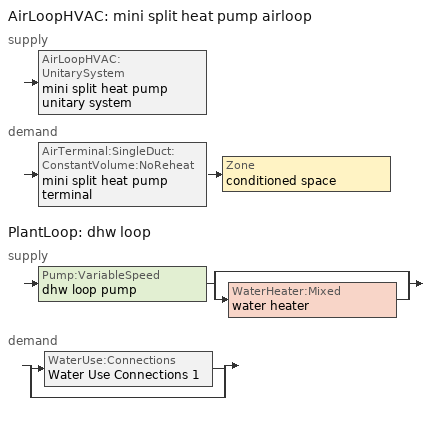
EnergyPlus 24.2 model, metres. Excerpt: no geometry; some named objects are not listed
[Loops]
AirLoopHVAC 'mini split heat pump airloop'
 supply: AirLoopHVAC:UnitarySystem 'mini split heat pump unitary system'
 demand: AirTerminal:SingleDuct:ConstantVolume:NoReheat 'mini split heat pump terminal' > Zone 'conditioned space'
PlantLoop 'dhw loop'
 supply: Pump:VariableSpeed 'dhw loop pump' > split
  | bypass
  | WaterHeater:Mixed 'water heater'
 demand: split
  | WaterUse:Connections 'Water Use Connections 1'
  | bypass
[ZoneControl:Thermostat]
conditioned space Thermostat: Zone or ZoneList=conditioned space; Control Type Schedule=conditioned space Thermostat Schedule; Control 1=conditioned space temperature setpoint; Temperature Difference Between Cutout And Setpoint {deltaC}=0
[ThermostatSetpoint:DualSetpoint]
conditioned space temperature setpoint: Heating Setpoint Temperature Schedule=heating setpoint; Cooling Setpoint Temperature Schedule=cooling setpoint
[AirLoopHVAC:UnitarySystem] Control Type=Load; Controlling Zone or Thermostat Location=conditioned space; Dehumidification Control Type=None; Availability Schedule=Always On Discrete; Fan Placement=BlowThrough; DX Heating Coil Sizing Ratio=1; Use DOAS DX Cooling Coil=No; Minimum Supply Air Temperature {C}=2; Latent Load Control=SensibleOnlyLoadControl; Heating Supply Air Flow Rate Method=SupplyAirFlowRate; No Load Supply Air Flow Rate Method=SupplyAirFlowRate; No Load Supply Air Flow Rate {m3/s}=0; No Load Supply Air Flow Rate Control Set To Low Speed=Yes; Maximum Supply Air Temperature {C}=48.8889; Maximum Outdoor Dry-Bulb Temperature for Supplemental Heater Operation {C}=21; Ancillary On-Cycle Electric Power {W}=0; Ancillary Off-Cycle Electric Power {W}=0
Name | Supply Fan | Supply Air Fan Operating Mode Schedule | Heating Coil | Cooling Supply Air Flow Rate Method | Heating Supply Air Flow Rate {m3/s} | Cooling Coil | Cooling Supply Air Flow Rate {m3/s} | Design Specification Multispeed Object
unit heater unitary system | unit heater supply fan | unit heater auto fan schedule | unit heater htg coil | None | 0.0939175
mini split heat pump unitary system | mini split heat pump supply fan | mini split heat pump auto fan schedule | mini split heat pump htg coil | SupplyAirFlowRate | 0.300631 | mini split heat pump clg coil | 0.300631 | Unitary System Performance Multispeed 1
[Fan:SystemModel] Availability Schedule=Always On Discrete; Speed Control Method=Discrete; Electric Power Minimum Flow Rate Fraction=0.2; Design Pressure Rise {Pa}=500; Motor Efficiency=1; Motor In Air Stream Fraction=1; Design Electric Power Consumption {W}=Autosize; Design Power Sizing Method=PowerPerFlow; Electric Power Per Unit Flow Rate Per Unit Pressure {W/((m3/s)-Pa)}=1.66667; Fan Total Efficiency=0.7; Motor Loss Radiative Fraction=0
Name | Design Maximum Air Flow Rate {m3/s} | Electric Power Per Unit Flow Rate {W/(m3/s)} | Number of Speeds | Speed Flow Fraction 1 | Speed Electric Power Fraction 1 | Speed Flow Fraction 2 | Speed Electric Power Fraction 2 | Speed Flow Fraction 3 | Speed Electric Power Fraction 3 | Speed Flow Fraction 4 | Speed Electric Power Fraction 4
unit heater supply fan | 0.0939175 | 1e-06 | 1 | 1 | 1
mini split heat pump supply fan | 0.370235 | 148.322 | 4 | 0.20706 | 0.00888 | 0.252 | 0.016 | 0.812 | 0.53539 | 1 | 1
[Coil:Heating:Fuel]
unit heater htg coil: Availability Schedule=Always On Discrete; Fuel Type=Propane; Burner Efficiency=0.3; Nominal Capacity {W}=2000; On Cycle Parasitic Electric Load {W}=0; Off Cycle Parasitic Fuel Load {W}=0
[ZoneHVAC:Baseboard:Convective:Electric]
electric baseboard: Availability Schedule=Always On Discrete; Heating Design Capacity {W}=12352.4; Efficiency=1
[AirTerminal:SingleDuct:ConstantVolume:NoReheat]
mini split heat pump terminal: Availability Schedule=Always On Discrete; Maximum Air Flow Rate {m3/s}=0.300631
[Zone equipment]
conditioned space: unit heater unitary system, electric baseboard, mini split heat pump terminal
[AirLoopHVAC]
mini split heat pump airloop: Design Supply Air Flow Rate {m3/s}=0.300631; Design Return Air Flow Fraction of Supply Air Flow=1
[Sizing:System]
mini split heat pump airloop: Type of Load to Size On=Sensible; Design Outdoor Air Flow Rate {m3/s}=Autosize; Central Heating Maximum System Air Flow Ratio=0.3; Preheat Design Temperature {C}=7; Preheat Design Humidity Ratio {kgWater/kgDryAir}=0.008; Precool Design Temperature {C}=12.8; Precool Design Humidity Ratio {kgWater/kgDryAir}=0.008; Central Cooling Design Supply Air Temperature {C}=12.8; Central Heating Design Supply Air Temperature {C}=16.7; Type of Zone Sum to Use=NonCoincident; 100% Outdoor Air in Cooling=Yes; 100% Outdoor Air in Heating=Yes; Central Cooling Design Supply Air Humidity Ratio {kgWater/kgDryAir}=0.0085; Central Heating Design Supply Air Humidity Ratio {kgWater/kgDryAir}=0.008; Cooling Supply Air Flow Rate Method=DesignDay; Cooling Supply Air Flow Rate {m3/s}=0; Cooling Supply Air Flow Rate Per Floor Area {m3/s-m2}=0.00996765; Cooling Fraction of Autosized Cooling Supply Air Flow Rate=1; Cooling Supply Air Flow Rate Per Unit Cooling Capacity {m3/s-W}=3.94755e-05; Heating Supply Air Flow Rate Method=DesignDay; Heating Supply Air Flow Rate {m3/s}=0; Heating Supply Air Flow Rate Per Floor Area {m3/s-m2}=0.00996765; Heating Fraction of Autosized Heating Supply Air Flow Rate=1; Heating Fraction of Autosized Cooling Supply Air Flow Rate=1; Heating Supply Air Flow Rate Per Unit Heating Capacity {m3/s-W}=3.15882e-05; System Outdoor Air Method=ZoneSum; Zone Maximum Outdoor Air Fraction=1; Cooling Design Capacity Method=CoolingDesignCapacity; Cooling Design Capacity {W}=Autosize; Cooling Design Capacity Per Floor Area {W/m2}=234.7; Fraction of Autosized Cooling Design Capacity=1; Heating Design Capacity Method=HeatingDesignCapacity; Heating Design Capacity {W}=Autosize; Heating Design Capacity Per Floor Area {W/m2}=157; Fraction of Autosized Heating Design Capacity=1; Central Cooling Capacity Control Method=OnOff; Occupant Diversity=Autosize
[AvailabilityManager:Scheduled]
mini split heat pump airloop Availability Manager: Schedule=Always On Discrete
[Coil:Heating:DX:MultiSpeed]
mini split heat pump htg coil: Availability Schedule=Always On Discrete; Minimum Outdoor Dry-Bulb Temperature for Compressor Operation {C}=-28.8889; Crankcase Heater Capacity {W}=50; Maximum Outdoor Dry-Bulb Temperature for Crankcase Heater Operation {C}=10; Defrost Energy Input Ratio Function of Temperature Curve=Defrosteir; Maximum Outdoor Dry-Bulb Temperature for Defrost Operation {C}=4.44444; Defrost Strategy=ReverseCycle; Defrost Control=Timed; Defrost Time Period Fraction=0.058333; Resistive Defrost Heater Capacity {W}=AutoSize; Apply Part Load Fraction to Speeds Greater than 1=No; Fuel Type=Electricity; Region number for Calculating HSPF=4; Number of Speeds=2; Speed Gross Rated Heating Capacity 1 {W}=1737.06; Speed Gross Rated Heating COP 1 {W/W}=3.44505; Speed Rated Air Flow Rate 1 {m3/s}=0.0932899; Speed Rated Supply Air Fan Power Per Volume Flow Rate 2017 1 {W/(m3/s)}=773.3; Speed Rated Supply Air Fan Power Per Volume Flow Rate 2023 1 {W/(m3/s)}=934.4; Speed Heating Capacity Function of Temperature Curve Name 1=Heat-CAP-fT1; Speed Heating Capacity Function of Flow Fraction Curve Name 1=Heat-CAP-fFF1; Speed Energy Input Ratio Function of Temperature Curve Name 1=Heat-EIR-fT1; Speed Energy Input Ratio Function of Flow Fraction Curve Name 1=Heat-EIR-fFF1; Speed Part Load Fraction Correlation Curve Name 1=Heat-PLF-fPLR1; Speed Rated Waste Heat Fraction of Power Input 1=0.2; Speed Waste Heat Function of Temperature Curve Name 1=ConstantBiquadratic 1; Speed Gross Rated Heating Capacity 2 {W}=6841.64; Speed Gross Rated Heating COP 2 {W/W}=2.26313; Speed Rated Air Flow Rate 2 {m3/s}=0.370196; Speed Rated Supply Air Fan Power Per Volume Flow Rate 2017 2 {W/(m3/s)}=773.3; Speed Rated Supply Air Fan Power Per Volume Flow Rate 2023 2 {W/(m3/s)}=934.4; Speed Heating Capacity Function of Temperature Curve Name 2=Heat-CAP-fT2; Speed Heating Capacity Function of Flow Fraction Curve Name 2=Heat-CAP-fFF2; Speed Energy Input Ratio Function of Temperature Curve Name 2=Heat-EIR-fT2; Speed Energy Input Ratio Function of Flow Fraction Curve Name 2=Heat-EIR-fFF2; Speed Part Load Fraction Correlation Curve Name 2=Heat-PLF-fPLR2; Speed Rated Waste Heat Fraction of Power Input 2=0.2; Speed Waste Heat Function of Temperature Curve Name 2=ConstantBiquadratic 1
[Coil:Cooling:DX:MultiSpeed]
mini split heat pump clg coil: Availability Schedule=Always On Discrete; Condenser Type=AirCooled; Minimum Outdoor Dry-Bulb Temperature for Compressor Operation {C}=-25; Apply Part Load Fraction to Speeds Greater than 1=No; Apply Latent Degradation to Speeds Greater than 1=No; Crankcase Heater Capacity {W}=50; Maximum Outdoor Dry-Bulb Temperature for Crankcase Heater Operation {C}=10; Basin Heater Capacity {W/K}=0; Basin Heater Setpoint Temperature {C}=2; Fuel Type=Electricity; Number of Speeds=2; Speed Gross Rated Total Cooling Capacity 1 {W}=1428.48; Speed Gross Rated Sensible Heat Ratio 1=0.806404; Speed Gross Rated Cooling COP 1 {W/W}=2.66132; Speed Rated Air Flow Rate 1 {m3/s}=0.0766521; Speed Rated Evaporator Fan Power Per Volume Flow Rate 2017 1 {W/(m3/s)}=773.3; Speed Rated Evaporator Fan Power Per Volume Flow Rate 2023 1 {W/(m3/s)}=934.4; Speed Total Cooling Capacity Function of Temperature Curve Name 1=Cool-CAP-fT1; Speed Total Cooling Capacity Function of Flow Fraction Curve Name 1=Cool-CAP-fFF1; Speed Energy Input Ratio Function of Temperature Curve Name 1=Cool-EIR-fT1; Speed Energy Input Ratio Function of Flow Fraction Curve Name 1=Cool-EIR-fFF1; Speed Part Load Fraction Correlation Curve Name 1=Cool-PLF-fPLR1; Speed Nominal Time for Condensate Removal to Begin 1 {s}=1000; Speed Ratio of Initial Moisture Evaporation Rate and Steady State Latent Capacity 1=1.5; Speed Maximum Cycling Rate 1 {cycles/hr}=3; Speed Latent Capacity Time Constant 1 {s}=45; Speed Rated Waste Heat Fraction of Power Input 1=0.2; Speed Waste Heat Function of Temperature Curve Name 1=ConstantBiquadratic; Speed Evaporative Condenser Effectiveness 1=0.9; Speed Evaporative Condenser Air Flow Rate 1 {m3/s}=AutoSize; Speed Rated Evaporative Condenser Pump Power Consumption 1 {W}=AutoSize; Speed Gross Rated Total Cooling Capacity 2 {W}=5629.4; Speed Gross Rated Sensible Heat Ratio 2=0.759942; Speed Gross Rated Cooling COP 2 {W/W}=2.2379; Speed Rated Air Flow Rate 2 {m3/s}=0.300599; Speed Rated Evaporator Fan Power Per Volume Flow Rate 2017 2 {W/(m3/s)}=773.3; Speed Rated Evaporator Fan Power Per Volume Flow Rate 2023 2 {W/(m3/s)}=934.4; Speed Total Cooling Capacity Function of Temperature Curve Name 2=Cool-CAP-fT2; Speed Total Cooling Capacity Function of Flow Fraction Curve Name 2=Cool-CAP-fFF2; Speed Energy Input Ratio Function of Temperature Curve Name 2=Cool-EIR-fT2; Speed Energy Input Ratio Function of Flow Fraction Curve Name 2=Cool-EIR-fFF2; Speed Part Load Fraction Correlation Curve Name 2=Cool-PLF-fPLR2; Speed Nominal Time for Condensate Removal to Begin 2 {s}=1000; Speed Ratio of Initial Moisture Evaporation Rate and Steady State Latent Capacity 2=1.5; Speed Maximum Cycling Rate 2 {cycles/hr}=3; Speed Latent Capacity Time Constant 2 {s}=45; Speed Rated Waste Heat Fraction of Power Input 2=0.2; Speed Waste Heat Function of Temperature Curve Name 2=ConstantBiquadratic; Speed Evaporative Condenser Effectiveness 2=0.9; Speed Evaporative Condenser Air Flow Rate 2 {m3/s}=AutoSize; Speed Rated Evaporative Condenser Pump Power Consumption 2 {W}=AutoSize
[UnitarySystemPerformance:Multispeed]
Unitary System Performance Multispeed 1: Number of Speeds for Heating=2; Number of Speeds for Cooling=2; Single Mode Operation=No; No Load Supply Air Flow Rate Ratio=1; Heating Speed Supply Air Flow Ratio 1=0.310345; Cooling Speed Supply Air Flow Ratio 1=0.255; Heating Speed Supply Air Flow Ratio 2=1.23153; Cooling Speed Supply Air Flow Ratio 2=1
[PlantLoop]
dhw loop: Fluid Type=Water; Plant Equipment Operation Scheme=dhw loop Operation Schemes; Maximum Loop Temperature {C}=100; Minimum Loop Temperature {C}=0; Maximum Loop Flow Rate {m3/s}=0.01; Minimum Loop Flow Rate {m3/s}=0; Plant Loop Volume {m3}=0.003; Load Distribution Scheme=Optimal; Plant Loop Demand Calculation Scheme=SingleSetpoint; Common Pipe Simulation=None
[Sizing:Plant]
dhw loop: Loop Type=Heating; Design Loop Exit Temperature {C}=56; Loop Design Temperature Difference {deltaC}=5.55556; Sizing Option=NonCoincident; Zone Timesteps in Averaging Window=1; Coincident Sizing Factor Mode=None
[Pump:VariableSpeed]
dhw loop pump: Design Maximum Flow Rate {m3/s}=0.01; Design Pump Head {Pa}=1; Design Power Consumption {W}=0; Motor Efficiency=0.85; Fraction of Motor Inefficiencies to Fluid Stream=0; Coefficient 1 of the Part Load Performance Curve=0; Coefficient 2 of the Part Load Performance Curve=1; Coefficient 3 of the Part Load Performance Curve=0; Coefficient 4 of the Part Load Performance Curve=0; Design Minimum Flow Rate {m3/s}=0; Pump Control Type=Intermittent; Skin Loss Radiative Fraction=0.5; Design Power Sizing Method=PowerPerFlowPerPressure; Design Electric Power per Unit Flow Rate {W/(m3/s)}=348701.1; Design Shaft Power per Unit Flow Rate per Unit Head {W/((m3/s)-Pa)}=1.28205; Design Minimum Flow Rate Fraction=0
[WaterHeater:Mixed]
water heater: Tank Volume {m3}=0.251086; Setpoint Temperature Schedule=water heater setpoint; Deadband Temperature Difference {deltaC}=2; Maximum Temperature Limit {C}=99; Heater Control Type=Cycle; Heater Maximum Capacity {W}=5500.06; Heater Minimum Capacity {W}=0; Heater Ignition Minimum Flow Rate {m3/s}=0; Heater Ignition Delay {s}=0; Heater Fuel Type=Electricity; Heater Thermal Efficiency=1; Off Cycle Parasitic Fuel Consumption Rate {W}=0; Off Cycle Parasitic Fuel Type=Electricity; Off Cycle Parasitic Heat Fraction to Tank=0; On Cycle Parasitic Fuel Consumption Rate {W}=0; On Cycle Parasitic Fuel Type=Electricity; On Cycle Parasitic Heat Fraction to Tank=0; Ambient Temperature Indicator=Zone; Ambient Temperature Zone=conditioned space; Off Cycle Loss Coefficient to Ambient Temperature {W/K}=1.88879; Off Cycle Loss Fraction to Zone=1; On Cycle Loss Coefficient to Ambient Temperature {W/K}=1.88879; On Cycle Loss Fraction to Zone=1; Use Side Effectiveness=1; Source Side Effectiveness=1; Use Side Design Flow Rate {m3/s}=Autosize; Source Side Design Flow Rate {m3/s}=Autosize; Indirect Water Heating Recovery Time {hr}=1.5; Source Side Flow Control Mode=IndirectHeatPrimarySetpoint
[WaterHeater:Sizing]
water heater: Design Mode=PeakDraw; Time Storage Can Meet Peak Draw {hr}=0.538503; Time for Tank Recovery {hr}=0; Nominal Tank Volume for Autosizing Plant Connections {m3}=1
[SetpointManager:Scheduled]
Setpoint Manager Scheduled 1: Control Variable=Temperature; Schedule=dhw temp
[WaterUse:Connections]
Water Use Connections 1: Drain Water Heat Exchanger Type=None; Drain Water Heat Exchanger Destination=Plant; Water Use Equipment Name 1=dhw fixtures; Water Use Equipment Name 2=dhw distribution waste; Water Use Equipment Name 3=clothes washer; Water Use Equipment Name 4=dishwasher
[WaterUse:Equipment]
Name | Peak Flow Rate {m3/s} | Flow Rate Fraction Schedule | Target Temperature Schedule
dhw fixtures | 4.4366e-06 | dhw fixtures schedule | mixed water temperature schedule
dhw distribution waste | 1.34499e-06 | dhw fixtures schedule | mixed water temperature schedule
clothes washer | 9.69919e-07 | clothes washer schedule
dishwasher | 2.90872e-07 | dishwasher schedule
[PlantEquipmentOperationSchemes]
dhw loop Operation Schemes: Control Scheme Object Type 1=PlantEquipmentOperation:HeatingLoad; Control Scheme Name 1=dhw loop Heating Operation Scheme; Control Scheme Schedule Name 1=Always On Discrete
[PlantEquipmentOperation:HeatingLoad]
dhw loop Heating Operation Scheme: Load Range Lower Limit 1 {W}=0; Load Range Upper Limit 1 {W}=1000000000; Range Equipment List Name 1=dhw loop Heating Equipment List
[PlantEquipmentList]
dhw loop Heating Equipment List: WaterHeater:Mixed, water heater
[EnergyManagementSystem:GlobalVariable]
infil_program_Qfan
infil_program_Qinf
mini_split_heat_pump_airloop_Fan_RTF
natural_vent_program_Qnv
natural_vent_program_Qwhf
[EnergyManagementSystem:InternalVariable]
mini_split_heat_pump_airloop_max_sup_fan_mfr: Internal Data Index Key=mini split heat pump supply fan; Internal Data Type=Fan Maximum Mass Flow Rate
[EnergyManagementSystem:Sensor]
Name | Output:Variable or Output:Meter Index Key | Output:Variable or Output:Meter
airflow_gain | infil flow | Infiltration Sensible Heat Gain Energy
airflow_gain_1 | natural vent flow | Infiltration Sensible Heat Gain Energy
airflow_gain_2 | whole house fan flow | Infiltration Sensible Heat Gain Energy
airflow_loss | infil flow | Infiltration Sensible Heat Loss Energy
airflow_loss_1 | natural vent flow | Infiltration Sensible Heat Loss Energy
airflow_loss_2 | whole house fan flow | Infiltration Sensible Heat Loss Energy
clg_load_cond |  | Cooling:EnergyTransfer:Zone:CONDITIONED SPACE
clg_sp_s; clg_sp_s_1 | cooling setpoint | Schedule Value
clothes_dryer_exhaust_0_sch_s | clothes dryer exhaust 0 schedule | Schedule Value
conditioned_space_clg_unmet_s | conditioned space | Zone Cooling Setpoint Not Met Time
conditioned_space_htg_unmet_s | conditioned space | Zone Heating Setpoint Not Met Time
cool_season | cooling season schedule | Schedule Value
dhw_loss | water heater | Water Heater Heat Loss Energy
dhw_rtf | water heater | Water Heater Runtime Fraction
fridge_tin_s; tin_s; tin_s_1 | conditioned space | Zone Mean Air Temperature
htg_load_cond |  | Heating:EnergyTransfer:Zone:CONDITIONED SPACE
htg_sp_s; htg_sp_s_1 | heating setpoint | Schedule Value
ig_ee_conv | clothes dryer | Electric Equipment Convective Heating Energy
ig_ee_conv_1 | clothes washer | Electric Equipment Convective Heating Energy
ig_ee_conv_2 | cooking range | Electric Equipment Convective Heating Energy
ig_ee_conv_3 | dishwasher | Electric Equipment Convective Heating Energy
ig_ee_conv_4 | fridge | Electric Equipment Convective Heating Energy
ig_ee_conv_5 | misc plug loads | Electric Equipment Convective Heating Energy
ig_ee_conv_6 | whole house fan | Electric Equipment Convective Heating Energy
ig_ee_rad | clothes dryer | Electric Equipment Radiant Heating Energy
ig_ee_rad_1 | clothes washer | Electric Equipment Radiant Heating Energy
ig_ee_rad_2 | cooking range | Electric Equipment Radiant Heating Energy
ig_ee_rad_3 | dishwasher | Electric Equipment Radiant Heating Energy
ig_ee_rad_4 | fridge | Electric Equipment Radiant Heating Energy
ig_ee_rad_5 | misc plug loads | Electric Equipment Radiant Heating Energy
ig_ee_rad_6 | whole house fan | Electric Equipment Radiant Heating Energy
ig_lgt_conv | interior lighting | Lights Convective Heating Energy
ig_lgt_rad | interior lighting | Lights Radiant Heating Energy
ig_lgt_vis | interior lighting | Lights Visible Radiation Heating Energy
ig_oe_conv | clothes dryer 1 | Other Equipment Convective Heating Energy
ig_oe_conv_1 | cooking range 1 | Other Equipment Convective Heating Energy
ig_oe_conv_2 | general water use latent | Other Equipment Convective Heating Energy
ig_oe_conv_3 | general water use sensible | Other Equipment Convective Heating Energy
ig_oe_conv_4 | water heater energy adjustment1 | Other Equipment Convective Heating Energy
ig_oe_rad | clothes dryer 1 | Other Equipment Radiant Heating Energy
ig_oe_rad_1 | cooking range 1 | Other Equipment Radiant Heating Energy
ig_oe_rad_2 | general water use latent | Other Equipment Radiant Heating Energy
ig_oe_rad_3 | general water use sensible | Other Equipment Radiant Heating Energy
ig_oe_rad_4 | water heater energy adjustment1 | Other Equipment Radiant Heating Energy
ig_ppl_conv | occupants | People Convective Heating Energy
ig_ppl_rad | occupants | People Radiant Heating Energy
im_conv | furniture mass conditioned space 1 | Surface Inside Face Convection Heat Gain Energy
im_conv_1 | partition wall mass | Surface Inside Face Convection Heat Gain Energy
im_ig | furniture mass conditioned space 1 | Surface Inside Face Internal Gains Radiation Heat Gain Energy
im_ig_1 | partition wall mass | Surface Inside Face Internal Gains Radiation Heat Gain Energy
im_lgt | furniture mass conditioned space 1 | Surface Inside Face Lights Radiation Heat Gain Energy
im_lgt_1 | partition wall mass | Surface Inside Face Lights Radiation Heat Gain Energy
im_sol | furniture mass conditioned space 1 | Surface Inside Face Solar Radiation Heat Gain Energy
im_sol_1 | partition wall mass | Surface Inside Face Solar Radiation Heat Gain Energy
im_surf | furniture mass conditioned space 1 | Surface Inside Face Net Surface Thermal Radiation Heat Gain Energy
im_surf_1 | partition wall mass | Surface Inside Face Net Surface Thermal Radiation Heat Gain Energy
mech_vent_bath_fan_0_sch_s | mech vent bath fan 0 schedule | Schedule Value
mech_vent_bath_fan_1_sch_s | mech vent bath fan 1 schedule | Schedule Value
mech_vent_range_fan_0_sch_s | mech vent range fan 0 schedule | Schedule Value
mini_split_heat_pump_airloop_Fan_RTF_s | mini split heat pump supply fan | Fan Runtime Fraction Speed 1
mini_split_heat_pump_airloop_Fan_RTF_s_1 | mini split heat pump supply fan | Fan Runtime Fraction Speed 2
mini_split_heat_pump_airloop_Fan_RTF_s_2 | mini split heat pump supply fan | Fan Runtime Fraction Speed 3
mini_split_heat_pump_airloop_Fan_RTF_s_3 | mini split heat pump supply fan | Fan Runtime Fraction Speed 4
mini_split_heat_pump_clg_coil_s | mini split heat pump clg coil | Cooling Coil Total Cooling Energy
mini_split_heat_pump_htg_coil_s | mini split heat pump htg coil | Heating Coil Heating Energy
mini_split_heat_pump_supply_fan_s | mini split heat pump supply fan | Fan Electricity Energy
mv_conv | mech vent bath fan 0 | Electric Equipment Convective Heating Energy
mv_conv_1 | mech vent bath fan 1 | Electric Equipment Convective Heating Energy
mv_conv_2 | mech vent house fan | Electric Equipment Convective Heating Energy
mv_conv_3 | mech vent house fan cfis | Electric Equipment Convective Heating Energy
mv_conv_4 | mech vent range fan 0 | Electric Equipment Convective Heating Energy
mv_conv_5 | mech vent house fan latent load | Other Equipment Convective Heating Energy
mv_conv_6 | mech vent house fan sensible load | Other Equipment Convective Heating Energy
mv_rad | mech vent bath fan 0 | Electric Equipment Radiant Heating Energy
mv_rad_1 | mech vent bath fan 1 | Electric Equipment Radiant Heating Energy
mv_rad_2 | mech vent house fan | Electric Equipment Radiant Heating Energy
mv_rad_3 | mech vent house fan cfis | Electric Equipment Radiant Heating Energy
mv_rad_4 | mech vent range fan 0 | Electric Equipment Radiant Heating Energy
mv_rad_5 | mech vent house fan latent load | Other Equipment Radiant Heating Energy
mv_rad_6 | mech vent house fan sensible load | Other Equipment Radiant Heating Energy
natural_vent_s | natural vent schedule | Schedule Value
out_pb_s |  | Site Outdoor Air Barometric Pressure
out_wt_s |  | Site Outdoor Air Humidity Ratio
site_vw_s |  | Site Wind Speed
ss_back_out | Window1 | Surface Window Shortwave from Zone Back Out Window Heat Transfer Rate
ss_back_out_1 | Window10 | Surface Window Shortwave from Zone Back Out Window Heat Transfer Rate
ss_back_out_10 | Window8 | Surface Window Shortwave from Zone Back Out Window Heat Transfer Rate
ss_back_out_2 | Window11 | Surface Window Shortwave from Zone Back Out Window Heat Transfer Rate
ss_back_out_3 | Window12 | Surface Window Shortwave from Zone Back Out Window Heat Transfer Rate
ss_back_out_4 | Window13 | Surface Window Shortwave from Zone Back Out Window Heat Transfer Rate
ss_back_out_5 | Window14 | Surface Window Shortwave from Zone Back Out Window Heat Transfer Rate
ss_back_out_6 | Window15 | Surface Window Shortwave from Zone Back Out Window Heat Transfer Rate
ss_back_out_7 | Window4 | Surface Window Shortwave from Zone Back Out Window Heat Transfer Rate
ss_back_out_8 | Window5 | Surface Window Shortwave from Zone Back Out Window Heat Transfer Rate
ss_back_out_9 | Window7 | Surface Window Shortwave from Zone Back Out Window Heat Transfer Rate
ss_conv | Door1 | Surface Inside Face Convection Heat Gain Energy
ss_conv_1 | Door2 | Surface Inside Face Convection Heat Gain Energy
ss_conv_10 | Window5 | Surface Inside Face Convection Heat Gain Energy
ss_conv_11 | Window7 | Surface Inside Face Convection Heat Gain Energy
ss_conv_12 | Window8 | Surface Inside Face Convection Heat Gain Energy
ss_conv_2 | Window1 | Surface Inside Face Convection Heat Gain Energy
ss_conv_3 | Window10 | Surface Inside Face Convection Heat Gain Energy
ss_conv_4 | Window11 | Surface Inside Face Convection Heat Gain Energy
ss_conv_5 | Window12 | Surface Inside Face Convection Heat Gain Energy
ss_conv_6 | Window13 | Surface Inside Face Convection Heat Gain Energy
ss_conv_7 | Window14 | Surface Inside Face Convection Heat Gain Energy
ss_conv_8 | Window15 | Surface Inside Face Convection Heat Gain Energy
ss_conv_9 | Window4 | Surface Inside Face Convection Heat Gain Energy
ss_ig | Door1 | Surface Inside Face Internal Gains Radiation Heat Gain Energy
ss_ig_1 | Door2 | Surface Inside Face Internal Gains Radiation Heat Gain Energy
ss_ig_10 | Window5 | Surface Inside Face Internal Gains Radiation Heat Gain Energy
ss_ig_11 | Window7 | Surface Inside Face Internal Gains Radiation Heat Gain Energy
ss_ig_12 | Window8 | Surface Inside Face Internal Gains Radiation Heat Gain Energy
ss_ig_2 | Window1 | Surface Inside Face Internal Gains Radiation Heat Gain Energy
ss_ig_3 | Window10 | Surface Inside Face Internal Gains Radiation Heat Gain Energy
ss_ig_4 | Window11 | Surface Inside Face Internal Gains Radiation Heat Gain Energy
ss_ig_5 | Window12 | Surface Inside Face Internal Gains Radiation Heat Gain Energy
ss_ig_6 | Window13 | Surface Inside Face Internal Gains Radiation Heat Gain Energy
ss_ig_7 | Window14 | Surface Inside Face Internal Gains Radiation Heat Gain Energy
ss_ig_8 | Window15 | Surface Inside Face Internal Gains Radiation Heat Gain Energy
ss_ig_9 | Window4 | Surface Inside Face Internal Gains Radiation Heat Gain Energy
ss_lgt | Door1 | Surface Inside Face Lights Radiation Heat Gain Energy
ss_lgt_1 | Door2 | Surface Inside Face Lights Radiation Heat Gain Energy
ss_sol | Door1 | Surface Inside Face Solar Radiation Heat Gain Energy
ss_sol_1 | Door2 | Surface Inside Face Solar Radiation Heat Gain Energy
ss_surf | Door1 | Surface Inside Face Net Surface Thermal Radiation Heat Gain Energy
ss_surf_1 | Door2 | Surface Inside Face Net Surface Thermal Radiation Heat Gain Energy
ss_surf_10 | Window5 | Surface Inside Face Net Surface Thermal Radiation Heat Gain Energy
ss_surf_11 | Window7 | Surface Inside Face Net Surface Thermal Radiation Heat Gain Energy
ss_surf_12 | Window8 | Surface Inside Face Net Surface Thermal Radiation Heat Gain Energy
ss_surf_2 | Window1 | Surface Inside Face Net Surface Thermal Radiation Heat Gain Energy
ss_surf_3 | Window10 | Surface Inside Face Net Surface Thermal Radiation Heat Gain Energy
ss_surf_4 | Window11 | Surface Inside Face Net Surface Thermal Radiation Heat Gain Energy
ss_surf_5 | Window12 | Surface Inside Face Net Surface Thermal Radiation Heat Gain Energy
ss_surf_6 | Window13 | Surface Inside Face Net Surface Thermal Radiation Heat Gain Energy
ss_surf_7 | Window14 | Surface Inside Face Net Surface Thermal Radiation Heat Gain Energy
ss_surf_8 | Window15 | Surface Inside Face Net Surface Thermal Radiation Heat Gain Energy
ss_surf_9 | Window4 | Surface Inside Face Net Surface Thermal Radiation Heat Gain Energy
ss_trans_in | Window1 | Surface Window Transmitted Solar Radiation Rate
ss_trans_in_1 | Window10 | Surface Window Transmitted Solar Radiation Rate
ss_trans_in_10 | Window8 | Surface Window Transmitted Solar Radiation Rate
ss_trans_in_2 | Window11 | Surface Window Transmitted Solar Radiation Rate
ss_trans_in_3 | Window12 | Surface Window Transmitted Solar Radiation Rate
ss_trans_in_4 | Window13 | Surface Window Transmitted Solar Radiation Rate
ss_trans_in_5 | Window14 | Surface Window Transmitted Solar Radiation Rate
ss_trans_in_6 | Window15 | Surface Window Transmitted Solar Radiation Rate
ss_trans_in_7 | Window4 | Surface Window Transmitted Solar Radiation Rate
ss_trans_in_8 | Window5 | Surface Window Transmitted Solar Radiation Rate
ss_trans_in_9 | Window7 | Surface Window Transmitted Solar Radiation Rate
ss_trans_out | Window1 | Surface Inside Face Initial Transmitted Diffuse Transmitted Out Window Solar Radiation Rate
ss_trans_out_1 | Window10 | Surface Inside Face Initial Transmitted Diffuse Transmitted Out Window Solar Radiation Rate
ss_trans_out_10 | Window8 | Surface Inside Face Initial Transmitted Diffuse Transmitted Out Window Solar Radiation Rate
ss_trans_out_2 | Window11 | Surface Inside Face Initial Transmitted Diffuse Transmitted Out Window Solar Radiation Rate
ss_trans_out_3 | Window12 | Surface Inside Face Initial Transmitted Diffuse Transmitted Out Window Solar Radiation Rate
ss_trans_out_4 | Window13 | Surface Inside Face Initial Transmitted Diffuse Transmitted Out Window Solar Radiation Rate
ss_trans_out_5 | Window14 | Surface Inside Face Initial Transmitted Diffuse Transmitted Out Window Solar Radiation Rate
ss_trans_out_6 | Window15 | Surface Inside Face Initial Transmitted Diffuse Transmitted Out Window Solar Radiation Rate
ss_trans_out_7 | Window4 | Surface Inside Face Initial Transmitted Diffuse Transmitted Out Window Solar Radiation Rate
ss_trans_out_8 | Window5 | Surface Inside Face Initial Transmitted Diffuse Transmitted Out Window Solar Radiation Rate
ss_trans_out_9 | Window7 | Surface Inside Face Initial Transmitted Diffuse Transmitted Out Window Solar Radiation Rate
s_conv | Floor1 | Surface Inside Face Convection Heat Gain Energy
s_conv_1 | Floor2 | Surface Inside Face Convection Heat Gain Energy
s_conv_10 | RimJoist1:45 | Surface Inside Face Convection Heat Gain Energy
s_conv_11 | RimJoist2:135 | Surface Inside Face Convection Heat Gain Energy
s_conv_12 | RimJoist2:225 | Surface Inside Face Convection Heat Gain Energy
s_conv_13 | RimJoist2:315 | Surface Inside Face Convection Heat Gain Energy
s_conv_14 | RimJoist2:45 | Surface Inside Face Convection Heat Gain Energy
s_conv_15 | Slab1 | Surface Inside Face Convection Heat Gain Energy
s_conv_16 | Wall1:135 | Surface Inside Face Convection Heat Gain Energy
s_conv_17 | Wall1:225 | Surface Inside Face Convection Heat Gain Energy
s_conv_18 | Wall1:315 | Surface Inside Face Convection Heat Gain Energy
s_conv_19 | Wall1:45 | Surface Inside Face Convection Heat Gain Energy
s_conv_2 | Floor3 | Surface Inside Face Convection Heat Gain Energy
s_conv_20 | Wall2:135 | Surface Inside Face Convection Heat Gain Energy
s_conv_21 | Wall2:225 | Surface Inside Face Convection Heat Gain Energy
s_conv_22 | Wall2:315 | Surface Inside Face Convection Heat Gain Energy
s_conv_23 | Wall2:45 | Surface Inside Face Convection Heat Gain Energy
s_conv_3 | Floor4 | Surface Inside Face Convection Heat Gain Energy
s_conv_4 | FoundationWall1 | Surface Inside Face Convection Heat Gain Energy
s_conv_5 | inferred conditioned ceiling | Surface Inside Face Convection Heat Gain Energy
s_conv_6 | inferred conditioned floor | Surface Inside Face Convection Heat Gain Energy
s_conv_7 | RimJoist1:135 | Surface Inside Face Convection Heat Gain Energy
s_conv_8 | RimJoist1:225 | Surface Inside Face Convection Heat Gain Energy
s_conv_9 | RimJoist1:315 | Surface Inside Face Convection Heat Gain Energy
s_ig | Floor1 | Surface Inside Face Internal Gains Radiation Heat Gain Energy
s_ig_1 | Floor2 | Surface Inside Face Internal Gains Radiation Heat Gain Energy
s_ig_10 | RimJoist1:45 | Surface Inside Face Internal Gains Radiation Heat Gain Energy
s_ig_11 | RimJoist2:135 | Surface Inside Face Internal Gains Radiation Heat Gain Energy
s_ig_12 | RimJoist2:225 | Surface Inside Face Internal Gains Radiation Heat Gain Energy
s_ig_13 | RimJoist2:315 | Surface Inside Face Internal Gains Radiation Heat Gain Energy
s_ig_14 | RimJoist2:45 | Surface Inside Face Internal Gains Radiation Heat Gain Energy
s_ig_15 | Slab1 | Surface Inside Face Internal Gains Radiation Heat Gain Energy
s_ig_16 | Wall1:135 | Surface Inside Face Internal Gains Radiation Heat Gain Energy
s_ig_17 | Wall1:225 | Surface Inside Face Internal Gains Radiation Heat Gain Energy
s_ig_18 | Wall1:315 | Surface Inside Face Internal Gains Radiation Heat Gain Energy
s_ig_19 | Wall1:45 | Surface Inside Face Internal Gains Radiation Heat Gain Energy
s_ig_2 | Floor3 | Surface Inside Face Internal Gains Radiation Heat Gain Energy
s_ig_20 | Wall2:135 | Surface Inside Face Internal Gains Radiation Heat Gain Energy
s_ig_21 | Wall2:225 | Surface Inside Face Internal Gains Radiation Heat Gain Energy
s_ig_22 | Wall2:315 | Surface Inside Face Internal Gains Radiation Heat Gain Energy
s_ig_23 | Wall2:45 | Surface Inside Face Internal Gains Radiation Heat Gain Energy
s_ig_3 | Floor4 | Surface Inside Face Internal Gains Radiation Heat Gain Energy
s_ig_4 | FoundationWall1 | Surface Inside Face Internal Gains Radiation Heat Gain Energy
s_ig_5 | inferred conditioned ceiling | Surface Inside Face Internal Gains Radiation Heat Gain Energy
s_ig_6 | inferred conditioned floor | Surface Inside Face Internal Gains Radiation Heat Gain Energy
s_ig_7 | RimJoist1:135 | Surface Inside Face Internal Gains Radiation Heat Gain Energy
s_ig_8 | RimJoist1:225 | Surface Inside Face Internal Gains Radiation Heat Gain Energy
s_ig_9 | RimJoist1:315 | Surface Inside Face Internal Gains Radiation Heat Gain Energy
s_lgt | Floor1 | Surface Inside Face Lights Radiation Heat Gain Energy
s_lgt_1 | Floor2 | Surface Inside Face Lights Radiation Heat Gain Energy
s_lgt_10 | RimJoist1:45 | Surface Inside Face Lights Radiation Heat Gain Energy
s_lgt_11 | RimJoist2:135 | Surface Inside Face Lights Radiation Heat Gain Energy
s_lgt_12 | RimJoist2:225 | Surface Inside Face Lights Radiation Heat Gain Energy
s_lgt_13 | RimJoist2:315 | Surface Inside Face Lights Radiation Heat Gain Energy
s_lgt_14 | RimJoist2:45 | Surface Inside Face Lights Radiation Heat Gain Energy
s_lgt_15 | Slab1 | Surface Inside Face Lights Radiation Heat Gain Energy
s_lgt_16 | Wall1:135 | Surface Inside Face Lights Radiation Heat Gain Energy
s_lgt_17 | Wall1:225 | Surface Inside Face Lights Radiation Heat Gain Energy
s_lgt_18 | Wall1:315 | Surface Inside Face Lights Radiation Heat Gain Energy
s_lgt_19 | Wall1:45 | Surface Inside Face Lights Radiation Heat Gain Energy
s_lgt_2 | Floor3 | Surface Inside Face Lights Radiation Heat Gain Energy
s_lgt_20 | Wall2:135 | Surface Inside Face Lights Radiation Heat Gain Energy
s_lgt_21 | Wall2:225 | Surface Inside Face Lights Radiation Heat Gain Energy
s_lgt_22 | Wall2:315 | Surface Inside Face Lights Radiation Heat Gain Energy
s_lgt_23 | Wall2:45 | Surface Inside Face Lights Radiation Heat Gain Energy
s_lgt_3 | Floor4 | Surface Inside Face Lights Radiation Heat Gain Energy
s_lgt_4 | FoundationWall1 | Surface Inside Face Lights Radiation Heat Gain Energy
s_lgt_5 | inferred conditioned ceiling | Surface Inside Face Lights Radiation Heat Gain Energy
s_lgt_6 | inferred conditioned floor | Surface Inside Face Lights Radiation Heat Gain Energy
s_lgt_7 | RimJoist1:135 | Surface Inside Face Lights Radiation Heat Gain Energy
s_lgt_8 | RimJoist1:225 | Surface Inside Face Lights Radiation Heat Gain Energy
s_lgt_9 | RimJoist1:315 | Surface Inside Face Lights Radiation Heat Gain Energy
s_sol | Floor1 | Surface Inside Face Solar Radiation Heat Gain Energy
s_sol_1 | Floor2 | Surface Inside Face Solar Radiation Heat Gain Energy
s_sol_10 | RimJoist1:45 | Surface Inside Face Solar Radiation Heat Gain Energy
s_sol_11 | RimJoist2:135 | Surface Inside Face Solar Radiation Heat Gain Energy
s_sol_12 | RimJoist2:225 | Surface Inside Face Solar Radiation Heat Gain Energy
s_sol_13 | RimJoist2:315 | Surface Inside Face Solar Radiation Heat Gain Energy
s_sol_14 | RimJoist2:45 | Surface Inside Face Solar Radiation Heat Gain Energy
s_sol_15 | Slab1 | Surface Inside Face Solar Radiation Heat Gain Energy
s_sol_16 | Wall1:135 | Surface Inside Face Solar Radiation Heat Gain Energy
s_sol_17 | Wall1:225 | Surface Inside Face Solar Radiation Heat Gain Energy
s_sol_18 | Wall1:315 | Surface Inside Face Solar Radiation Heat Gain Energy
s_sol_19 | Wall1:45 | Surface Inside Face Solar Radiation Heat Gain Energy
s_sol_2 | Floor3 | Surface Inside Face Solar Radiation Heat Gain Energy
s_sol_20 | Wall2:135 | Surface Inside Face Solar Radiation Heat Gain Energy
s_sol_21 | Wall2:225 | Surface Inside Face Solar Radiation Heat Gain Energy
s_sol_22 | Wall2:315 | Surface Inside Face Solar Radiation Heat Gain Energy
s_sol_23 | Wall2:45 | Surface Inside Face Solar Radiation Heat Gain Energy
s_sol_3 | Floor4 | Surface Inside Face Solar Radiation Heat Gain Energy
s_sol_4 | FoundationWall1 | Surface Inside Face Solar Radiation Heat Gain Energy
s_sol_5 | inferred conditioned ceiling | Surface Inside Face Solar Radiation Heat Gain Energy
s_sol_6 | inferred conditioned floor | Surface Inside Face Solar Radiation Heat Gain Energy
s_sol_7 | RimJoist1:135 | Surface Inside Face Solar Radiation Heat Gain Energy
s_sol_8 | RimJoist1:225 | Surface Inside Face Solar Radiation Heat Gain Energy
s_sol_9 | RimJoist1:315 | Surface Inside Face Solar Radiation Heat Gain Energy
s_surf | Floor1 | Surface Inside Face Net Surface Thermal Radiation Heat Gain Energy
s_surf_1 | Floor2 | Surface Inside Face Net Surface Thermal Radiation Heat Gain Energy
s_surf_10 | RimJoist1:45 | Surface Inside Face Net Surface Thermal Radiation Heat Gain Energy
s_surf_11 | RimJoist2:135 | Surface Inside Face Net Surface Thermal Radiation Heat Gain Energy
s_surf_12 | RimJoist2:225 | Surface Inside Face Net Surface Thermal Radiation Heat Gain Energy
s_surf_13 | RimJoist2:315 | Surface Inside Face Net Surface Thermal Radiation Heat Gain Energy
s_surf_14 | RimJoist2:45 | Surface Inside Face Net Surface Thermal Radiation Heat Gain Energy
s_surf_15 | Slab1 | Surface Inside Face Net Surface Thermal Radiation Heat Gain Energy
s_surf_16 | Wall1:135 | Surface Inside Face Net Surface Thermal Radiation Heat Gain Energy
s_surf_17 | Wall1:225 | Surface Inside Face Net Surface Thermal Radiation Heat Gain Energy
s_surf_18 | Wall1:315 | Surface Inside Face Net Surface Thermal Radiation Heat Gain Energy
s_surf_19 | Wall1:45 | Surface Inside Face Net Surface Thermal Radiation Heat Gain Energy
s_surf_2 | Floor3 | Surface Inside Face Net Surface Thermal Radiation Heat Gain Energy
s_surf_20 | Wall2:135 | Surface Inside Face Net Surface Thermal Radiation Heat Gain Energy
s_surf_21 | Wall2:225 | Surface Inside Face Net Surface Thermal Radiation Heat Gain Energy
s_surf_22 | Wall2:315 | Surface Inside Face Net Surface Thermal Radiation Heat Gain Energy
s_surf_23 | Wall2:45 | Surface Inside Face Net Surface Thermal Radiation Heat Gain Energy
s_surf_3 | Floor4 | Surface Inside Face Net Surface Thermal Radiation Heat Gain Energy
s_surf_4 | FoundationWall1 | Surface Inside Face Net Surface Thermal Radiation Heat Gain Energy
s_surf_5 | inferred conditioned ceiling | Surface Inside Face Net Surface Thermal Radiation Heat Gain Energy
s_surf_6 | inferred conditioned floor | Surface Inside Face Net Surface Thermal Radiation Heat Gain Energy
s_surf_7 | RimJoist1:135 | Surface Inside Face Net Surface Thermal Radiation Heat Gain Energy
s_surf_8 | RimJoist1:225 | Surface Inside Face Net Surface Thermal Radiation Heat Gain Energy
s_surf_9 | RimJoist1:315 | Surface Inside Face Net Surface Thermal Radiation Heat Gain Energy
tout_db; tout_db_1 | Environment | Site Outdoor Air Drybulb Temperature
tout_s | conditioned space | Zone Outdoor Air Drybulb Temperature
unit_heater_htg_coil_s | unit heater htg coil | Heating Coil Heating Energy
unit_heater_supply_fan_s | unit heater supply fan | Fan Electricity Energy
water_heater_energy | water heater | Water Heater Electricity Rate
water_heater_off_cycle_parasitic | water heater | Water Heater Off Cycle Parasitic Electricity Rate
water_heater_on_cycle_parasitic | water heater | Water Heater On Cycle Parasitic Electricity Rate
win_s | conditioned space | Zone Air Humidity Ratio
[EnergyManagementSystem:Actuator]
Name | Actuated Component Unique | Actuated Component Type | Actuated Component Control Type
fridge_schedule_act | fridge schedule | Schedule:Constant | Schedule Value
infil_flow_act | infil flow | Zone Infiltration | Air Exchange Flow Rate
mech_vent_house_fan_cfis_act | mech vent house fan cfis | ElectricEquipment | Electricity Rate
mech_vent_house_fan_latent_load_act | mech vent house fan latent load | OtherEquipment | Power Level
mech_vent_house_fan_sensible_load_act | mech vent house fan sensible load | OtherEquipment | Power Level
mini_split_heat_pump_supply_fan_pressure_rise_act | mini split heat pump supply fan | Fan | Fan Pressure Rise
mini_split_heat_pump_supply_fan_total_efficiency_act | mini split heat pump supply fan | Fan | Fan Total Efficiency
natural_vent_flow_act | natural vent flow | Zone Infiltration | Air Exchange Flow Rate
Sequential_Fraction_Schedule_2_act | Sequential Fraction Schedule 2 | Schedule:Constant | Schedule Value
water_heater_ec_adj_act | water heater energy adjustment1 | OtherEquipment | Power Level
whole_house_fan_act | whole house fan | ElectricEquipment | Electricity Rate
whole_house_fan_flow_act | whole house fan flow | Zone Infiltration | Air Exchange Flow Rate
whole_house_fan_mix_act | whole house fan mix | ZoneMixing | Air Exchange Flow Rate
[EnergyManagementSystem:Program]
fridge_schedule_program: Set Tin = fridge_tin_s*(9.0/5.0)+32.0; Set fridge_schedule_act = 0; If (Hour == 0); Set fridge_schedule_act = (-0.487+0.019*Tin); ElseIf (Hour == 1); Set fridge_schedule_act = (-0.34+0.016*Tin); ElseIf (Hour == 2); Set fridge_schedule_act = (-0.37+0.017*Tin); ElseIf (Hour == 3); Set fridge_schedule_act = (-0.361+0.016*Tin); ElseIf (Hour == 4); Set fridge_schedule_act = (-0.515+0.018*Tin); ElseIf (Hour == 5); Set fridge_schedule_act = (-0.684+0.021*Tin); ElseIf (Hour == 6); Set fridge_schedule_act = (-0.471+0.019*Tin); ElseIf (Hour == 7); Set fridge_schedule_act = (-0.159+0.015*Tin); ElseIf (Hour == 8); Set fridge_schedule_act = (-0.079+0.015*Tin); ElseIf (Hour == 9); Set fridge_schedule_act = (-0.417+0.019*Tin); ElseIf (Hour == 10); Set fridge_schedule_act = (-0.411+0.018*Tin); ElseIf (Hour == 11); Set fridge_schedule_act = (-0.386+0.018*Tin); ElseIf (Hour == 12); Set fridge_schedule_act = (-0.24+0.016*Tin); ElseIf (Hour == 13); Set fridge_schedule_act = (-0.314+0.017*Tin); ElseIf (Hour == 14); Set fridge_schedule_act = (-0.16+0.015*Tin); ElseIf (Hour == 15); Set fridge_schedule_act = (-0.121+0.015*Tin); ElseIf (Hour == 16); Set fridge_schedule_act = (-0.469+0.02*Tin); ElseIf (Hour == 17); Set fridge_schedule_act = (-0.412+0.02*Tin); ElseIf (Hour == 18); Set fridge_schedule_act = (-0.091+0.017*Tin); ElseIf (Hour == 19); Set fridge_schedule_act = (0.077+0.014*Tin); ElseIf (Hour == 20); Set fridge_schedule_act = (-0.118+0.016*Tin); ElseIf (Hour == 21); Set fridge_schedule_act = (-0.247+0.017*Tin); ElseIf (Hour == 22); Set fridge_schedule_act = (-0.445+0.019*Tin); ElseIf (Hour == 23); Set fridge_schedule_act = (-0.544+0.02*Tin); EndIf
infil_program: Set p_m = 0.14; Set p_s = 0.22; Set s_m = 270; Set s_s = 370; Set z_m = 9.99744; Set z_s = 5.539588158041319; Set f_t = (((s_m/z_m)^p_m)*((z_s/s_s)^p_s)); Set Tdiff = tin_s-tout_s; Set dT = @Abs Tdiff; Set c = 0.0488; Set Cs = 0.0983; Set Cw = 0.1654; Set n = 0.65; Set sft = (f_t*0.3); Set temp1 = ((c*Cw)*((sft*site_vw_s)^(2*n)))^2; Set Qinf = (((c*Cs*(dT^n))^2)+temp1)^0.5; Set Qinf = (@Max Qinf 0); Set mech_vent_house_fan_sensible_load_act = 0.0; Set mech_vent_house_fan_latent_load_act = 0.0; Set OASupInPb = out_pb_s; Set OASupInTemp = tout_s; Set OASupInW = out_wt_s; Set OASupRho = (@RhoAirFnPbTdbW OASupInPb OASupInTemp OASupInW); Set OASupCp = (@CpAirFnW OASupInW); Set OASupInEnth = (@HFnTdbW OASupInTemp OASupInW); Set ZoneTemp = tin_s; Set ZoneW = win_s; Set ZoneCp = (@CpAirFnW ZoneW); Set ZoneAirEnth = (@HFnTdbW ZoneTemp ZoneW); Set mech_vent_house_fan_cfis_act = 0.0; Set QWHV_cfis_sup = 0.0; Set QWHV_cfis_suppl_sup = 0.0; Set QWHV_cfis_suppl_exh = 0.0; Set Qrange = 0; Set Qrange = Qrange + 0.075 * mech_vent_range_fan_0_sch_s; Set Qbath = 0; Set Qbath = Qbath + 0.066 * mech_vent_bath_fan_0_sch_s; Set Qbath = Qbath + 0.066 * mech_vent_bath_fan_1_sch_s; Set Qdryer = 0; Set Qdryer = Qdryer + 0.00308 * clothes_dryer_exhaust_0_sch_s; Set QWHV_sup = 0.0; Set QWHV_exh = 0.00833; Set Qsupply = QWHV_sup + QWHV_cfis_sup + QWHV_cfis_suppl_sup; Set Qexhaust = Qrange + Qbath + Qdryer + QWHV_exh + QWHV_cfis_suppl_exh; Set Qfan = (@Max Qexhaust Qsupply); Set Qducts = 0; If Qducts < 0; Set Qsupply = Qsupply - Qducts; Else; Set Qexhaust = Qexhaust + Qducts; EndIf; Set Qfan_with_ducts = (@Max Qexhaust Qsupply); Set Qimb = (@Abs (Qsupply - Qexhaust)); If Qinf + Qimb > 0; Set Qtot = Qfan_with_ducts + (Qinf^2) / (Qinf + Qimb); Else; Set Qtot = Qfan_with_ducts; EndIf; Set Qinf_adj = Qtot - Qfan; Set infil_flow_act = Qinf_adj; Set infil_program_Qinf = Qinf_adj; Set infil_program_Qfan = Qfan; Set Qload = Qfan; Set Effectiveness_Sens = 0.0; Set Effectiveness_Lat = 0.0; Set Fan_MFR = Qload * OASupRho; Set ZoneInEnth = OASupInEnth; Set ZoneInTemp = OASupInTemp; Set FanTotalToCond = Fan_MFR * (ZoneInEnth - ZoneAirEnth); Set FanSensToCond = Fan_MFR * ZoneCp * (ZoneInTemp - ZoneTemp); Set FanLatToCond = FanTotalToCond - FanSensToCond; Set mech_vent_house_fan_sensible_load_act = mech_vent_house_fan_sensible_load_act + FanSensToCond; Set mech_vent_house_fan_latent_load_act = mech_vent_house_fan_latent_load_act + FanLatToCond
mini_split_heat_pump_supply_fan_disaggregate_program: Set mini_split_heat_pump_supply_fan_clg = 0; Set mini_split_heat_pump_supply_fan_primary_htg = 0; If mini_split_heat_pump_clg_coil_s > 0; Set mini_split_heat_pump_supply_fan_clg = mini_split_heat_pump_supply_fan_s; Else; Set mini_split_heat_pump_supply_fan_primary_htg = mini_split_heat_pump_supply_fan_s; EndIf
mini_split_heat_pump_supply_fan_power_program: If tout_db_1 < -28.89; Set mini_split_heat_pump_supply_fan_pressure_rise_act = 0; Set mini_split_heat_pump_supply_fan_total_efficiency_act = 1; Else; Set mini_split_heat_pump_supply_fan_pressure_rise_act = NULL; Set mini_split_heat_pump_supply_fan_total_efficiency_act = NULL; EndIf
[Schedule:Constant]
Name | Hourly Value
Always On Discrete | 1
unit heater auto fan schedule; mini split heat pump auto fan schedule | 0
dhw temp; water heater setpoint | 56
mixed water temperature schedule | 40.5556
[Schedule:Day:Interval]
clothes washer schedule day: No, 01:00, 0.104651, 02:00, 0.0813953, 04:00, 0.0465116, 05:00, 0.0813953, 06:00, 0.127907, 07:00, 0.255814, 08:00, 0.569767, 09:00, 0.848837, 10:00, 1, 11:00, 0.976744, 12:00, 0.872093, 13:00, 0.77907, 14:00, 0.697674, 15:00, 0.569767, 16:00, 0.593023, 17:00, 0.581395, 21:00, 0.569767, 22:00, 0.546512, 23:00, 0.372093, 24:00, 0.197674
clothes washer schedule default day; dishwasher schedule default day; heating setpoint default day; cooling setpoint default day; dhw fixtures schedule default day: No, 24:00, 0
dishwasher schedule day: No, 01:00, 0.135135, 02:00, 0.0630631, 03:00, 0.045045, 05:00, 0.027027, 06:00, 0.0900901, 07:00, 0.18018, 08:00, 0.279279, 09:00, 0.522523, 10:00, 0.585586, 11:00, 0.504505, 12:00, 0.432432, 13:00, 0.378378, 14:00, 0.414414, 15:00, 0.324324, 17:00, 0.342342, 18:00, 0.441441, 19:00, 0.783784, 20:00, 1, 21:00, 0.810811, 22:00, 0.603604, 23:00, 0.396396, 24:00, 0.279279
heating setpoint day: No, 07:00, 18, 23:00, 21, 24:00, 18
cooling setpoint day: No, 24:00, 25
dhw fixtures schedule day: No, 01:00, 0.139535, 02:00, 0.0697674, 03:00, 0.0465116, 04:00, 0.0581395, 05:00, 0.116279, 06:00, 0.395349, 07:00, 0.906977, 08:00, 1, 09:00, 0.930233, 10:00, 0.77907, 11:00, 0.651163, 12:00, 0.546512, 13:00, 0.465116, 14:00, 0.406977, 15:00, 0.383721, 16:00, 0.360465, 17:00, 0.44186, 18:00, 0.593023, 20:00, 0.697674, 21:00, 0.639535, 22:00, 0.55814, 23:00, 0.44186, 24:00, 0.302326
[Schedule:Week:Daily]
clothes washer schedule Week Rule - Jan1-Dec31: clothes washer schedule day, clothes washer schedule day, clothes washer schedule day, clothes washer schedule day, clothes washer schedule day, clothes washer schedule day, clothes washer schedule day, clothes washer schedule default day, clothes washer schedule default day, clothes washer schedule default day, clothes washer schedule default day, clothes washer schedule default day
dishwasher schedule Week Rule - Jan1-Dec31: dishwasher schedule day, dishwasher schedule day, dishwasher schedule day, dishwasher schedule day, dishwasher schedule day, dishwasher schedule day, dishwasher schedule day, dishwasher schedule default day, dishwasher schedule default day, dishwasher schedule default day, dishwasher schedule default day, dishwasher schedule default day
heating setpoint Week Rule - Jan1-Dec31: heating setpoint day, heating setpoint day, heating setpoint day, heating setpoint day, heating setpoint day, heating setpoint day, heating setpoint day, heating setpoint default day, heating setpoint default day, heating setpoint default day, heating setpoint default day, heating setpoint default day
cooling setpoint Week Rule - Jan1-Dec31: cooling setpoint day, cooling setpoint day, cooling setpoint day, cooling setpoint day, cooling setpoint day, cooling setpoint day, cooling setpoint day, cooling setpoint default day, cooling setpoint default day, cooling setpoint default day, cooling setpoint default day, cooling setpoint default day
dhw fixtures schedule Week Rule - Jan1-Dec31: dhw fixtures schedule day, dhw fixtures schedule day, dhw fixtures schedule day, dhw fixtures schedule day, dhw fixtures schedule day, dhw fixtures schedule day, dhw fixtures schedule day, dhw fixtures schedule default day, dhw fixtures schedule default day, dhw fixtures schedule default day, dhw fixtures schedule default day, dhw fixtures schedule default day
[Schedule:Year]
clothes washer schedule: clothes washer schedule Week Rule - Jan1-Dec31, 1, 1, 12, 31
dishwasher schedule: dishwasher schedule Week Rule - Jan1-Dec31, 1, 1, 12, 31
heating setpoint: heating setpoint Week Rule - Jan1-Dec31, 1, 1, 12, 31
cooling setpoint: cooling setpoint Week Rule - Jan1-Dec31, 1, 1, 12, 31
dhw fixtures schedule: dhw fixtures schedule Week Rule - Jan1-Dec31, 1, 1, 12, 31
[Schedule:Compact]
conditioned space Thermostat Schedule: Through: 12/31, For: AllDays, Until: 24:00, 4
[Curve:Biquadratic] Coefficient2 x=0; Coefficient3 x**2=0; Coefficient4 y=0; Coefficient5 y**2=0; Coefficient6 x*y=0
Name | Coefficient1 Constant | Minimum Value of x {BasedOnField A2} | Maximum Value of x {BasedOnField A2} | Minimum Value of y {BasedOnField A3} | Maximum Value of y {BasedOnField A3}
Defrosteir | 0.1528 | -100 | 100 | -100 | 100
ConstantBiquadratic 1; ConstantBiquadratic | 1 | 0 | 1 | 0 | 1
[Table:Lookup]
Heat-CAP-fT1: Heat-CAP-fT1 Independent Variable List, None, 1, 0, Dimensionless, 0.462544, 0.463296, 0.464848, 0.467157, 0.470198, 0.473956, 0.47843, 0.483628, 0.489568, 0.49628, 0.503802, 0.512184, 0.521489, 0.531795, 0.543192, 0.555794, 0.569733, 0.585171, 0.6023, 0.621356, 0.642625, 0.665915, 0.692066, 0.721586, 0.755113, 0.793467, 0.83771, 0.889247, 0.949975, 1.02252, 1.07815, 1.14183, 0.379764, 0.385555, 0.39166, 0.398103, 0.404914, 0.412125, 0.419773, 0.427898, 0.436546, 0.445771, 0.455631, 0.466194, 0.477538, 0.489754, 0.502945, 0.517234, 0.532764, 0.549703, 0.568252, 0.588652, 0.611195, 0.635671, 0.66295, 0.693545, 0.728099, 0.767433, 0.812613, 0.865046, 0.926634, 1, 1.05615, 1.12034, 0.296984, 0.307814, 0.318472, 0.329049, 0.33963, 0.350294, 0.361116, 0.372168, 0.383525, 0.395262, 0.40746, 0.420204, 0.433587, 0.447713, 0.462698, 0.478675, 0.495794, 0.514234, 0.534203, 0.555947, 0.579766, 0.605427, 0.633834, 0.665505, 0.701084, 0.741398, 0.787515, 0.840846, 0.903292, 0.977482, 1.03416, 1.09886
Heat-EIR-fT1: Heat-EIR-fT1 Independent Variable List, None, 1, 0, Dimensionless, 3.34491, 3.25802, 3.17114, 3.08427, 2.9974, 2.91055, 2.8237, 2.73686, 2.65004, 2.56324, 2.47645, 2.38969, 2.30295, 2.21625, 2.12959, 2.04298, 1.95643, 1.86996, 1.78358, 1.69733, 1.61124, 1.52721, 1.44344, 1.36003, 1.2771, 1.19485, 1.11356, 1.03363, 0.95569, 0.88061, 0.833537, 0.788499, 3.81532, 3.71759, 3.61986, 3.52213, 3.42439, 3.32666, 3.22893, 3.1312, 3.03347, 2.93574, 2.838, 2.74027, 2.64254, 2.54481, 2.44708, 2.34934, 2.25161, 2.15388, 2.05615, 1.95842, 1.86068, 1.76505, 1.66942, 1.57379, 1.47816, 1.38253, 1.28689, 1.19126, 1.09563, 1, 0.937379, 0.874757, 4.33662, 4.22713, 4.11763, 4.00813, 3.89863, 3.78912, 3.67961, 3.57009, 3.46056, 3.35103, 3.24148, 3.13192, 3.02234, 2.91274, 2.80311, 2.69344, 2.58373, 2.47395, 2.3641, 2.25415, 2.14406, 2.03616, 1.92802, 1.81956, 1.71065, 1.6011, 1.49062, 1.37877, 1.2649, 1.14801, 1.06919, 0.988077
Heat-CAP-fT2: Heat-CAP-fT2 Independent Variable List, None, 1, 0, Dimensionless, 0.0361528, 0.0784912, 0.122751, 0.1702, 0.221821, 0.278573, 0.341511, 0.411886, 0.483813, 0.564639, 0.65619, 0.760808, 0.881555, 1.02252, 1.21106, 0.0296827, 0.0674974, 0.10886, 0.154296, 0.204437, 0.260053, 0.322094, 0.391741, 0.463115, 0.54347, 0.634615, 0.738878, 0.859314, 1, 1.18827, 0.0232125, 0.0565035, 0.09497, 0.138392, 0.187052, 0.241534, 0.302677, 0.371597, 0.442418, 0.522302, 0.613039, 0.716949, 0.837073, 0.977482, 1.16548
Heat-EIR-fT2: Heat-EIR-fT2 Independent Variable List, None, 1, 0, Dimensionless, 1.88489, 1.80128, 1.71773, 1.63429, 1.55099, 1.46789, 1.38509, 1.30275, 1.22826, 1.15461, 1.08221, 1.0117, 0.944043, 0.88061, 0.816639, 2.14997, 2.05775, 1.96553, 1.87331, 1.78109, 1.68887, 1.59665, 1.50443, 1.42036, 1.33629, 1.25221, 1.16814, 1.08407, 1, 0.905976, 2.44373, 2.34257, 2.24138, 2.14014, 2.03881, 1.93733, 1.83562, 1.73355, 1.63998, 1.54566, 1.45017, 1.35284, 1.25264, 1.14801, 1.02334
Cool-CAP-fT1: Cool-CAP-fT1 Independent Variable List, None, 1, 0, Dimensionless, 1.1872, 1.12923, 1.08523, 1.05074, 1.0277, 1.00811, 0.994503, 0.982348, 1.30487, 1.21601, 1.15002, 1.09908, 1.06542, 1.03704, 1.01743, 1, 1.8048, 1.6822, 1.59204, 1.52293, 1.47749, 1.4393, 1.41299, 1.38965
Cool-EIR-fT1: Cool-EIR-fT1 Independent Variable List, None, 1, 0, Dimensionless, 0.410121, 0.514795, 0.617525, 0.717108, 0.79635, 0.874297, 0.935657, 0.996522, 0.4933, 0.578774, 0.664248, 0.749722, 0.819384, 0.889047, 0.944523, 1, 0.221581, 0.268796, 0.330423, 0.397266, 0.452985, 0.50895, 0.553469, 0.597866
Cool-CAP-fT2: Cool-CAP-fT2 Independent Variable List, None, 1, 0, Dimensionless, 1.00321, 0.996252, 0.991384, 0.987904, 0.985845, 0.984227, 0.983204, 0.982348, 1.10264, 1.0731, 1.05079, 1.03336, 1.02209, 1.01247, 1.0059, 1, 1.52509, 1.48448, 1.45465, 1.43186, 1.41738, 1.4052, 1.39697, 1.38965
Cool-EIR-fT2: Cool-EIR-fT2 Independent Variable List, None, 1, 0, Dimensionless, 0.427974, 0.531782, 0.633631, 0.732195, 0.807934, 0.882357, 0.939689, 0.996522, 0.514775, 0.598349, 0.681922, 0.765495, 0.831369, 0.897243, 0.948621, 1, 0.231228, 0.277635, 0.338876, 0.405624, 0.459508, 0.513642, 0.555815, 0.597866
[Table:IndependentVariableList]
Heat-CAP-fT1 Independent Variable List: dry_bulb_temp_in, dry_bulb_temp_out 4
Heat-EIR-fT1 Independent Variable List: dry_bulb_temp_in 1, dry_bulb_temp_out 5
Heat-CAP-fT2 Independent Variable List: dry_bulb_temp_in 2, dry_bulb_temp_out 6
Heat-EIR-fT2 Independent Variable List: dry_bulb_temp_in 3, dry_bulb_temp_out 7
Cool-CAP-fT1 Independent Variable List: wet_bulb_temp_in, dry_bulb_temp_out
Cool-EIR-fT1 Independent Variable List: wet_bulb_temp_in 1, dry_bulb_temp_out 1
Cool-CAP-fT2 Independent Variable List: wet_bulb_temp_in 2, dry_bulb_temp_out 2
Cool-EIR-fT2 Independent Variable List: wet_bulb_temp_in 3, dry_bulb_temp_out 3
[Table:IndependentVariable]
dry_bulb_temp_in; dry_bulb_temp_in 1; dry_bulb_temp_in 2; dry_bulb_temp_in 3: Linear, Constant, -100, 100, Dimensionless, 15.5556, 21.1111, 26.6667
dry_bulb_temp_out 4; dry_bulb_temp_out 5: Linear, Constant, -100, 100, Dimensionless, -28.8889, -28.5413, -28.175, -27.7883, -27.3796, -26.9468, -26.4878, -26.0002, -25.4812, -24.9276, -24.3359, -23.702, -23.0212, -22.2881, -21.4964, -20.6389, -19.7069, -18.6904, -17.5772, -16.3529, -15, -13.5312, -11.894, -10.0579, -7.98426, -5.62372, -2.91233, 0.234372, 3.9304, 8.33333, 11.7032, 15.5556
dry_bulb_temp_out 6; dry_bulb_temp_out 7: Linear, Constant, -100, 100, Dimensionless, -28.8889, -27.4383, -25.8516, -24.1086, -22.1852, -20.0517, -17.6717, -15, -12.262, -9.17956, -5.68317, -1.68352, 2.9365, 8.33333, 15.5556
wet_bulb_temp_in; wet_bulb_temp_in 1; wet_bulb_temp_in 2; wet_bulb_temp_in 3: Linear, Constant, -100, 100, Dimensionless, 10, 19.4444, 26.6667
dry_bulb_temp_out; dry_bulb_temp_out 1: Linear, Constant, -100, 100, Dimensionless, 12.7778, 19.2546, 24.0646, 27.7778, 30.2311, 32.3, 33.7293, 35
dry_bulb_temp_out 2; dry_bulb_temp_out 3: Linear, Constant, -100, 100, Dimensionless, 12.7778, 19.1745, 24.0033, 27.7778, 30.218, 32.3, 33.7231, 35
[Curve:Quadratic] Coefficient3 x**2=0; Minimum Value of x {BasedOnField A2}=0
Name | Coefficient1 Constant | Coefficient2 x | Maximum Value of x {BasedOnField A2} | Minimum Curve Output {BasedOnField A3} | Maximum Curve Output {BasedOnField A3}
Heat-CAP-fFF1; Heat-EIR-fFF1; Heat-CAP-fFF2; Heat-EIR-fFF2; Cool-CAP-fFF1; Cool-EIR-fFF1; Cool-CAP-fFF2; Cool-EIR-fFF2 | 1 | 0 | 2 | 0 | 2
Heat-PLF-fPLR1; Heat-PLF-fPLR2; Cool-PLF-fPLR1; Cool-PLF-fPLR2 | 0.75 | 0.25 | 1 | 0.7 | 1
